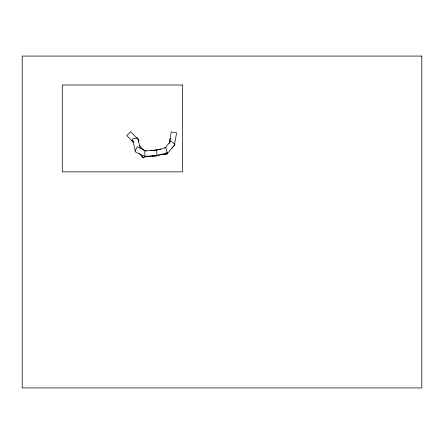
<?xml version="1.0" encoding="UTF-8"?>
<svg xmlns="http://www.w3.org/2000/svg" width="444" height="444" viewBox="0 0 444 444"><rect width="100%" height="100%" fill="white"/><g stroke="black" fill="none" stroke-linecap="round" stroke-linejoin="round"><path stroke-width="0.67" d="M169.203 143.751L171.267 131.896L176.601 132.823L174.536 144.677M169.625 142.452L170.324 138.45M164.829 148.157L170.862 141.003L175.003 144.5L167.244 153.696L166.206 152.819M172.078 148.007L174.259 145.421M138.14 141.325L139.105 140.376L130.691 131.774L126.823 135.559L133.367 142.252M145.022 156.532L143.357 158.008L139.372 153.502M154.251 150.799L165.834 147.547L167.299 152.758L155.716 156.016M154.839 150.05L160.811 149.328M150.705 150.732L156.016 150.089M162.032 154.44L163.381 154.273M164.724 154.112L166.739 153.868M156.815 155.267L167.432 153.979L167.271 152.636M144.716 156.91L155.339 155.628M152.137 156.044L155.494 155.639M152.375 155.999L155.755 155.872M146.259 151.11L137.229 146.753L134.876 151.632L145.71 156.86M131.585 140.154L133.478 142.091M139.438 145.41L143.867 150.416M141.708 155.85L143.501 157.881M140.193 148.229L137.734 137.818L132.462 139.061L135.226 150.777M156.732 150.388L144.705 150.843L144.911 156.249L156.937 155.8L156.732 150.388M421.8 56.072L22.2 56.072L22.2 387.928L421.8 387.928L421.8 56.072M182.512 85.02L62.277 85.02L62.277 171.856L182.512 171.856L182.512 85.02"/></g></svg>
